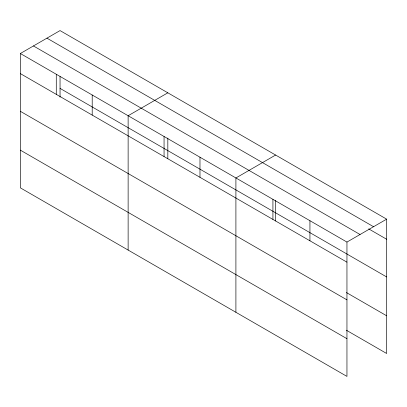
<?xml version="1.0" encoding="UTF-8"?>
<svg xmlns="http://www.w3.org/2000/svg" width="407" height="407" viewBox="0 0 407 407"><rect width="100%" height="100%" fill="white"/><g stroke="black" fill="none" stroke-linecap="round" stroke-linejoin="round"><path stroke-width="0.61" d="M60.048 97.156L60.048 76.445M346.952 299.867L346.952 242.073L20.35 53.51L20.35 187.846L346.952 376.409L346.952 299.867L20.35 111.304M346.367 330.23L386.65 353.49L386.65 219.154L60.048 30.591L20.35 53.51M167.826 92.816L128.129 115.736L128.129 250.071M275.605 155.042L235.907 177.966L235.907 312.296M346.952 242.073L386.65 219.154M46.947 38.156L373.55 226.719M368.686 228.876L386.65 239.25M33.45 45.95L360.053 234.513M60.048 88.385L386.65 276.948M20.35 73.606L346.952 262.169M346.367 292.531L386.65 315.786M20.35 150.147L346.952 338.705M309.936 220.706L309.936 240.796M275.605 200.269L275.605 220.981M272.924 199.333L272.924 219.429M199.979 157.219L199.979 177.315M167.826 138.044L167.826 158.755M164.057 136.477L164.057 156.573M92.201 94.994L92.201 115.089M56.278 74.252L56.278 94.348"/></g></svg>
